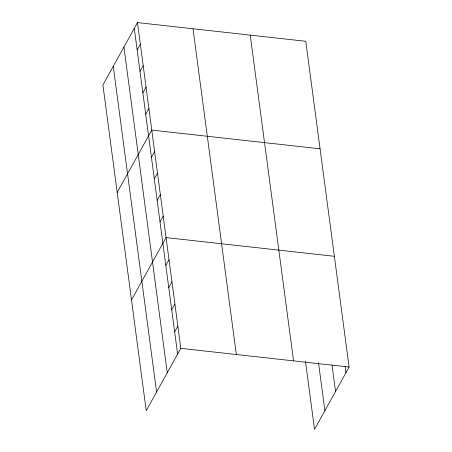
<?xml version="1.0" encoding="UTF-8"?>
<svg xmlns="http://www.w3.org/2000/svg" width="452" height="452" viewBox="0 0 452 452"><rect width="100%" height="100%" fill="white"/><g stroke="black" fill="none" stroke-linecap="round" stroke-linejoin="round"><path stroke-width="0.68" d="M137.47 22.6L102.903 84.959L146.228 410.704L180.794 348.345L137.47 22.6L305.772 41.296L349.097 367.041L314.53 429.4L305.507 361.566M137.142 49.85L140.335 44.098M140.001 71.354L143.194 65.596M142.86 92.852L146.052 87.095M145.719 114.35L148.911 108.599M117.204 192.456L151.77 130.097L320.067 148.793M151.443 157.347L154.629 151.595M154.302 178.845L157.488 173.093M157.16 200.343L160.347 194.592M160.019 221.847L163.206 216.09M131.498 299.953L166.065 237.588L334.361 256.29M165.822 265.493L169.014 259.742M168.771 287.647L171.958 281.89M171.715 309.795L174.907 304.043M174.664 331.943L177.851 326.191M180.794 348.345L349.097 367.041M345.074 366.561L345.904 372.793M332.05 365.171L335.548 391.472M318.53 362.956L324.881 410.721M250.233 35.126L293.557 360.871M193.01 28.77L236.334 354.515M134.284 28.352L177.608 354.097M123.927 47.036L167.251 372.776M113.26 66.28L156.584 392.025"/></g></svg>
